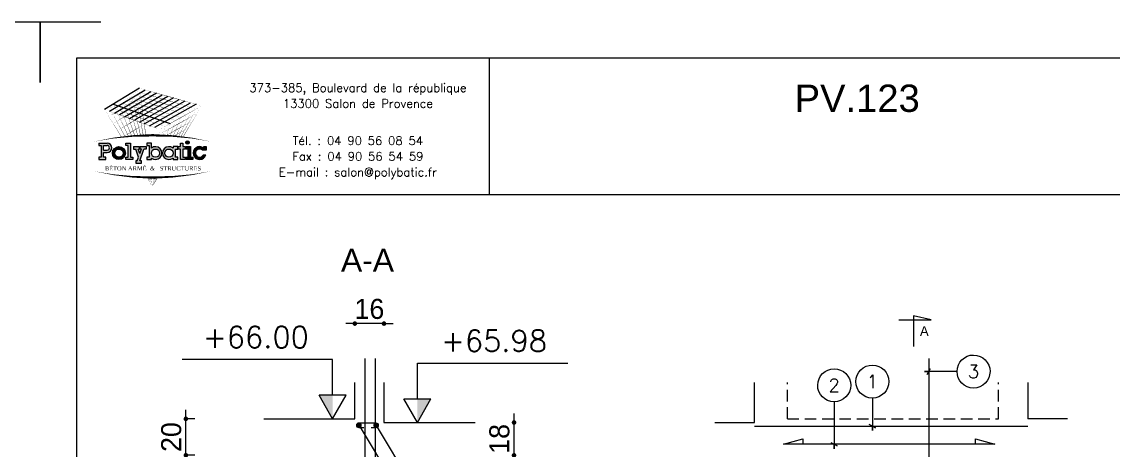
# Model space of a CAD drawing. Header units: metres. Extents: x -5618 to 118954, y -306 to 4637.
# Drawn here: x 34213 to 34812, y 1359 to 1594 of the extents above; entities that cross this region are included whole.
import ezdxf
from ezdxf.enums import TextEntityAlignment as Align

# ---------------------------------------------------------------- set-up
doc = ezdxf.new("R2010")
doc.units = ezdxf.units.M
doc.linetypes.add('CACHE', pattern=[9.524999999999999, 6.35, -3.175])
for name, color, linetype in [('COTATION', 1, 'Continuous'), ('GO-FER-HA', 140, 'Continuous'), ('GO-TEXTE', 9, 'Continuous'), ('K_ENT_M_Building_V.76', 7, 'Continuous'), ('STR_COTATION', 1, 'Continuous'), ('STR_VOI-POT', 6, 'Continuous')]:
    doc.layers.add(name, color=color, linetype=linetype)
doc.layers.add('Kofragna_forma', color=7, linetype='Continuous', lineweight=70)
doc.styles.add('ARIAL', font='ARIAL.TTF')
doc.styles.add('GrDimensions', font='simplex.shx')
doc.styles.add('Lucida', font='LSANSI.TTF')
doc.styles.add('POLYBATIC', font='TIMES.TTF')
doc.styles.add('schéma', font='simplex.shx')
doc.styles.add('TEXTE', font='romans.shx')
doc.styles.add('TEXTEBA', font='ARIAL.TTF')
doc.dimstyles.new('COUPE-20', dxfattribs={"dimscale": 0.5, "dimtxt": 22, "dimasz": 5, "dimexe": 0.05, "dimexo": 0, "dimgap": 5, "dimtad": 1, "dimdec": 0, "dimdsep": 46, "dimtxsty": 'Standard', "dimblk1": 'DOT', "dimblk2": 'DOT', "dimsah": 1, "dimcen": 0, "dimdle": 150, "dimclrd": 1, "dimclre": 1, "dimclrt": 7, "dimadec": 0, "dimazin": 0, "dimtfac": 1, "dimtdec": 0, "dimtix": 1, "dimtmove": 2, "dimatfit": 3, "dimldrblk": 'DOT', "dimfxl": 0, "dimtvp": 1, "dimtolj": 1, "dimtzin": 0, "dimarcsym": 0})

# ---------------------------------------------------------------- blocks, each defined once
blk = doc.blocks.new('A$C492E529B')
h = blk.add_hatch(color=256)
h.paths.add_polyline_path([(-1.982500000000002, 0.1), (-2.082500000000003, 0.1), (-2.082500000000003, 0.2999999999999999), (-1.932500000000003, 0.2999999999999999, 1), (-1.932500000000003, 0.7), (-2.282500000000002, 0.7), (-2.282500000000001, 0.6), (-2.182500000000003, 0.6), (-2.182500000000003, 0.1), (-2.282500000000003, 0.1), (-2.282500000000004, -6.938893903907228e-18), (-1.982500000000003, -6.938893903907228e-18)])
h.paths.add_polyline_path([(-2.082500000000003, 0.3999999999999889), (-2.082500000000003, 0.6), (-1.932500000000003, 0.6, -1), (-1.932500000000003, 0.3999999999999999)], flags=16)
h = blk.add_hatch(color=256)
h.paths.add_polyline_path([(-1.157500000000001, 0.275, 1), (-1.707500000000001, 0.275, 1)])
h.paths.add_polyline_path([(-1.607500000000002, 0.275, -1), (-1.257500000000002, 0.275, -1)], flags=16)
for color, points in [(256, [(-0.9375, 0.7), (-1.137499999999999, 0.7000000000000001), (-1.137500000000001, 0.5999999999999999), (-1.0375, 0.6), (-1.0375, 0.09999999999999998), (-1.137500000000001, 0.09999999999999996), (-1.137499999999999, -4.163336342344337e-17), (-0.8375000000000021, -4.163336342344337e-17), (-0.8375000000000004, 0.09999999999999994), (-0.9374999999999982, 0.09999999999999998)]), (256, [(-0.3674999999999997, 0.45), (-0.2675000000000001, 0.45), (-0.2674999999999983, 0.55), (-0.5234481005020868, 0.55), (-0.5234481005020868, 0.45), (-0.4734481005020861, 0.45), (-0.5425000000000004, 0.2527088585773882), (-0.6115518994979148, 0.45), (-0.5615518994979141, 0.45), (-0.5615518994979141, 0.55), (-0.8175000000000008, 0.55), (-0.8175000000000008, 0.45), (-0.7175000000000011, 0.45), (-0.5954740502510436, 0.1013544292886954), (-0.6484481005020868, -0.04999999999999991), (-0.7175000000000011, -0.04999999999999991), (-0.7175000000000011, -0.1499999999999999), (-0.4675000000000011, -0.1499999999999999), (-0.4675000000000011, -0.04999999999999991), (-0.5424999999999986, -0.0499999999999999)]), (256, [(1.392500000000002, 0.55), (1.2925, 0.55), (1.2925, 0.7000000000000001), (1.192500000000003, 0.7000000000000001), (1.192500000000003, 0.55), (1.092500000000003, 0.55), (1.092500000000003, 0.45), (1.192500000000004, 0.45), (1.192500000000003, -6.938893903907228e-18), (1.392500000000002, -6.938893903907228e-18), (1.392500000000002, 0.1), (1.292500000000004, 0.1), (1.292500000000004, 0.45), (1.392500000000005, 0.45)]), (140, [(1.412500000000003, 0.7250000000000001, 1), (1.562500000000005, 0.7250000000000001, 1)]), (256, [(1.612500000000002, 0.55), (1.412500000000003, 0.55), (1.412500000000003, 0.45), (1.512500000000003, 0.45), (1.512500000000003, 0.1), (1.412500000000003, 0.09999999999999999), (1.412500000000003, -6.938893903907228e-18), (1.712500000000002, -6.938893903907228e-18), (1.7125, 0.09999999999999999), (1.612500000000002, 0.1)]), (256, [(2.129974487139162, 0.4), (2.282500000000004, 0.4), (2.282500000000002, 0.55), (2.182500000000005, 0.55), (2.182500000000003, 0.487132034355964, 3.359496397493009), (2.272075131106462, 0.2), (2.165613883008421, 0.2, -3.125801635094081)])]:
    blk.add_hatch(color=color).paths.add_polyline_path(points)
h = blk.add_hatch(color=256)
h.paths.add_polyline_path([(-0.04749999999999943, 0.4871320343559638), (-0.04749999999999766, 0.7000000000000001), (-0.2474999999999987, 0.7), (-0.2474999999999987, 0.6000000000000001), (-0.1474999999999991, 0.6000000000000001), (-0.1474999999999991, 0.1), (-0.2475000000000005, 0.09999999999999999), (-0.2474999999999987, -6.938893903907228e-18), (-0.04749999999999766, -1.387778780781446e-17), (-0.04749999999999943, 0.06286796564403607, 2.121320343559649)])
h.paths.add_polyline_path([(-0.04749999999999943, 0.275, -1), (0.3025000000000002, 0.275, -1)], flags=16)
h = blk.add_hatch(color=256)
h.paths.add_polyline_path([(1.072500000000003, 0.1), (0.9725000000000037, 0.1), (0.9725000000000037, 0.45), (1.072500000000003, 0.45), (1.072500000000003, 0.55), (0.872500000000004, 0.55), (0.872500000000004, 0.4871320343559638, 2.121320343559652), (0.872500000000004, 0.06286796564403632), (0.8725000000000058, -1.387778780781446e-17), (1.072500000000002, 0)])
h.paths.add_polyline_path([(0.5225000000000026, 0.275, -1), (0.8725000000000023, 0.275, -1)], flags=16)
for p, q in [((0.872500000000004, 0.55), (0.872500000000004, 0.4871320343559638)), ((1.072500000000003, 0.55), (0.872500000000004, 0.55)), ((1.072500000000003, 0.45), (1.072500000000003, 0.55)), ((-0.5954740502510436, 0.101354429288693), (-0.7175000000000011, 0.45)), ((-0.6484481005020868, -0.04999999999999991), (-0.5954740502510454, 0.1013544292886897)), ((-0.5425000000000004, 0.2527088585773872), (-0.6115518994979148, 0.45)), ((-0.5425000000000004, -0.04999999999999991), (-0.3674999999999997, 0.45)), ((-0.5425000000000004, 0.2527088585773867), (-0.4734481005020861, 0.45)), ((0.872500000000004, 0.06286796564403632), (0.872500000000004, -6.938893903907228e-18)), ((0.9725000000000037, 0.1), (0.9725000000000037, 0.45)), ((0.9725000000000037, 0.45), (1.072500000000003, 0.45)), ((1.072500000000003, 0.1), (0.9725000000000037, 0.1)), ((1.072500000000003, -6.938893903907228e-18), (1.072500000000003, 0.1)), ((2.165613883008421, 0.2), (2.272075131106462, 0.2)), ((0.872500000000004, -6.938893903907228e-18), (1.072500000000003, -6.938893903907228e-18))]:
    blk.add_line(p, q)
for points in [[(-2.282500000000002, 0.7), (-1.932500000000003, 0.7)], [(-2.282500000000002, 0.7), (-2.282500000000002, 0.6), (-2.182500000000003, 0.6), (-2.182500000000003, 0.1), (-2.282500000000002, 0.1), (-2.282500000000002, -6.938893903907228e-18), (-1.982500000000003, -6.938893903907228e-18), (-1.982500000000003, 0.1), (-2.082500000000003, 0.1), (-2.082500000000003, 0.2999999999999999), (-1.932500000000003, 0.2999999999999999)], [(-2.082500000000003, 0.3999999999999999), (-2.082500000000003, 0.6), (-1.932500000000003, 0.6)], [(-1.137499999999999, 0.7), (-0.9375, 0.7), (-0.9375, 0.09999999999999998), (-0.8375000000000004, 0.09999999999999994), (-0.8375000000000004, -4.163336342344337e-17), (-1.137499999999999, -4.163336342344337e-17), (-1.137499999999999, 0.09999999999999998), (-1.0375, 0.09999999999999998), (-1.0375, 0.6), (-1.137499999999999, 0.6), (-1.137499999999999, 0.7)], [(-0.8175000000000008, 0.55), (-0.5615518994979141, 0.55)], [(-0.8175000000000008, 0.55), (-0.8175000000000008, 0.45), (-0.7175000000000011, 0.45)], [(-0.6115518994979148, 0.45), (-0.5615518994979141, 0.45), (-0.5615518994979141, 0.55)], [(-0.5234481005020868, 0.55), (-0.2675000000000001, 0.55), (-0.2675000000000001, 0.45), (-0.3674999999999997, 0.45)], [(-0.4734481005020861, 0.45), (-0.5234481005020868, 0.45), (-0.5234481005020868, 0.55)], [(-0.2474999999999987, 0.7), (-0.2474999999999987, 0.6000000000000001), (-0.1474999999999991, 0.6000000000000001), (-0.1474999999999991, 0.1), (-0.2474999999999987, 0.1), (-0.2474999999999987, -6.938893903907228e-18), (-0.04749999999999943, -6.938893903907228e-18), (-0.04749999999999943, 0.06286796564403607)], [(-0.04749999999999943, 0.4871320343559638), (-0.04749999999999943, 0.7), (-0.2474999999999987, 0.7)], [(1.092500000000003, 0.55), (1.192500000000003, 0.55), (1.192500000000003, 0.7000000000000001), (1.292500000000002, 0.7000000000000001), (1.292500000000002, 0.55), (1.392500000000004, 0.55), (1.392500000000004, 0.45), (1.292500000000002, 0.45), (1.292500000000002, 0.1), (1.392500000000004, 0.1), (1.392500000000004, -6.938893903907228e-18), (1.192500000000003, -6.938893903907228e-18), (1.192500000000003, 0.45), (1.092500000000003, 0.45)], [(1.092500000000003, 0.45), (1.092500000000003, 0.55)], [(1.412500000000003, 0.45), (1.412500000000003, 0.55), (1.612500000000002, 0.55), (1.612500000000002, 0.1), (1.712500000000002, 0.1), (1.712500000000002, -6.938893903907228e-18), (1.412500000000003, -6.938893903907228e-18), (1.412500000000003, 0.1), (1.512500000000003, 0.1), (1.512500000000003, 0.45), (1.412500000000003, 0.45)], [(2.182500000000003, 0.487132034355964), (2.182500000000003, 0.55), (2.282500000000002, 0.55), (2.282500000000002, 0.4), (2.129974487139162, 0.4)], [(-2.082500000000003, 0.3999999999999999), (-1.932500000000003, 0.3999999999999999)], [(-0.6484481005020868, -0.04999999999999991), (-0.7175000000000011, -0.04999999999999991), (-0.7175000000000011, -0.1499999999999999), (-0.4675000000000011, -0.1499999999999999), (-0.4675000000000011, -0.04999999999999991), (-0.5425000000000004, -0.04999999999999991)]]:
    blk.add_lwpolyline(points)
for centre, radius in [((-1.432500000000001, 0.275), 0.275), ((-1.432500000000001, 0.275), 0.175), ((0.1275000000000013, 0.275), 0.175), ((0.6975000000000033, 0.275), 0.175)]:
    blk.add_circle(centre, radius)
at = {"color": 140}
blk.add_circle((1.487500000000004, 0.7250000000000001), 0.07500000000000107, dxfattribs=at)
for centre, radius, start, end in [((-1.932500000000003, 0.5), 0.2, 270, 90), ((-1.932500000000003, 0.5), 0.1, 270, 90), ((0.1275000000000013, 0.275), 0.275, 230.4788036413577, 129.5211963586423), ((0.6975000000000033, 0.275), 0.275, 50.47880364135766, 309.5211963586423), ((2.007500000000002, 0.275), 0.275, 50.47880364135766, 344.1733798681277), ((2.007500000000002, 0.275), 0.175, 45.58469140280684, 334.6230664748476)]:
    blk.add_arc(centre, radius, start, end)
blk = doc.blocks.new('POLYBATIC')
at = {"color": 140}
for p, q in [((-0.4296875000004547, 3.28125), (-1.601562500000455, 2.578125)), ((-1.434659090909463, 2.517755681818244), (-0.2414772727272521, 3.227982954545496)), ((-1.267755681818471, 2.457386363636374), (-0.05326704545473149, 3.174715909090992)), ((0.1349431818182438, 3.121448863636374), (-1.100852272727479, 2.397017045454504)), ((-0.933948863636715, 2.336647727272748), (0.323153409090537, 3.06818181818187)), ((-0.7670454545457233, 2.276278409090992), (0.5113636363635123, 3.014914772727252)), ((0.6995738636360329, 2.961647727272748), (-0.6001420454547315, 2.215909090909008)), ((-0.4332386363639671, 2.155539772727366), (0.8877840909092356, 2.908380681818244)), ((-1.308593750000455, 2.75390625), (0.5859375, 2.109375)), ((1.075994318181529, 2.855113636363626), (-0.2663352272729753, 2.095170454545496)), ((-0.09943181818198354, 2.034801136363626), (1.264204545454504, 2.801846590909008)), ((1.452414772727025, 2.748579545454504), (0.06747159090900823, 1.97443181818187))]:
    blk.add_line(p, q, dxfattribs=at)
for points in [[(-1.015625000000455, 2.9296875, 0.015625, 0, 0), (-0.4296875000004547, 3.28125, 0, 0, 0)], [(0.60546875, 2.98828125, 0.015625, 0, 0), (-0.4296875000004547, 3.28125, 0, 0, 0)], [(-0.2247129179731928, 1.715989555429132, 0.01490724232924596, 0, 0), (-0.4296875000004547, 3.28125, 0, 0, 0)], [(-1.601562500000455, 2.578125, 0, 0.015625, 0), (-1.015625000000455, 2.9296875, 0, 0, 0)], [(-0.03906250000045475, 2.6171875, 0.015625, 0, 0), (-1.015625000000455, 2.9296875, 0, 0, 0)], [(-0.5892474188822234, 1.699752169851649, 0.0131193101882493, 0, 0), (-1.015625000000455, 2.9296875, 0, 0, 0)], [(-0.390625, 2.982954545454504, 0, 0.015625, 0), (-0.9232954545454959, 2.663352272727366, 0, 0, 0)], [(0.1220703125, 2.7099609375, 0.015625, 0, 0), (-0.8691406250004547, 3.017578125, 0, 0, 0)], [(-0.4912426523219438, 1.705550332218991, 0.01358734283786201, 0, 0), (-0.8691406250004547, 3.017578125, 0, 0, 0)], [(-0.8380681818182438, 2.87286931818187, 0.015625, 0, 0), (-0.2414772727272521, 3.227982954545496, 0, 0, 0)], [(0.283203125, 2.802734375, 0.015625, 0, 0), (-0.7226562500004547, 3.10546875, 0, 0, 0)], [(-0.3979455071712437, 1.710090152438511, 0.01404154563583916, 0, 0), (-0.7226562500004547, 3.10546875, 0, 0, 0)], [(-0.6605113636364877, 2.816051136363626, 0.015625, 0, 0), (-0.05326704545473149, 3.174715909090992, 0, 0, 0)], [(0.4443359375002274, 2.8955078125, 0.015625, 0, 0), (-0.5761718750004547, 3.193359375, 0, 0, 0)], [(-0.3091679367046254, 1.713523988177485, 0.01448156953465553, 0, 0), (-0.5761718750004547, 3.193359375, 0, 0, 0)], [(-0.4829545454547315, 2.759232954545496, 0.015625, 0, 0), (0.1349431818182438, 3.121448863636374, 0, 0, 0)], [(-0.3053977272729753, 2.702414772727366, 0.015625, 0, 0), (0.323153409090537, 3.06818181818187, 0, 0, 0)], [(-0.1278409090909918, 2.645596590909008, 0.015625, 0, 0), (0.5113636363635123, 3.014914772727252, 0, 0, 0)], [(0.04971590909099177, 2.588778409090992, 0.015625, 0, 0), (0.6995738636360329, 2.961647727272748, 0, 0, 0)], [(0.2272727272727479, 2.531960227272748, 0.015625, 0, 0), (0.8877840909092356, 2.908380681818244, 0, 0, 0)], [(1.640625000000227, 2.6953125, 0, 0.015625, 0), (0.60546875, 2.98828125, 0, 0, 0)], [(-0.68359375, 2.24609375, 0.015625, 0, 0), (-1.601562500000455, 2.578125, 0, 0, 0)], [(-1.031467709796289, 1.660411435280935, 0.01112380078447304, 0, 0), (-1.601562500000455, 2.578125, 0, 0, 0)], [(-1.455965909090764, 2.34375, 0, 0.015625, 0), (-0.9232954545454959, 2.663352272727366, 0, 0, 0)], [(-0.5224609375, 2.3388671875, 0.015625, 0, 0), (-1.455078125000455, 2.666015625, 0, 0, 0)], [(-0.9131357219118854, 1.673060752227684, 0.0116390314757204, 0, 0), (-1.455078125000455, 2.666015625, 0, 0, 0)], [(-1.434659090909463, 2.517755681818244, 0, 0.015625, 0), (-0.8380681818182438, 2.87286931818187, 0, 0, 0)], [(-0.3613281249997726, 2.431640625, 0.015625, 0, 0), (-1.308593750000455, 2.75390625, 0, 0, 0)], [(-0.8000544418000572, 1.683696661101635, 0.01214422228537064, 0, 0), (-1.308593750000455, 2.75390625, 0, 0, 0)], [(-1.267755681818471, 2.457386363636374, 0, 0.015625, 0), (-0.6605113636364877, 2.816051136363626, 0, 0, 0)], [(-0.2001953125, 2.5244140625, 0.015625, 0, 0), (-1.162109375000455, 2.841796875, 0, 0, 0)], [(-0.6921335829376858, 1.692528341469028, 0.01263800449243644, 0, 0), (-1.162109375000455, 2.841796875, 0, 0, 0)], [(-1.100852272727479, 2.397017045454504, 0, 0.015625, 0), (-0.4829545454547315, 2.759232954545496, 0, 0, 0)], [(-0.933948863636715, 2.336647727272748, 0, 0.015625, 0), (-0.3053977272729753, 2.702414772727366, 0, 0, 0)], [(-0.3515625, 2.684659090909008, 0, 0.015625, 0), (-0.8309659090909918, 2.397017045454504, 0, 0, 0)], [(-0.7670454545457233, 2.276278409090992, 0, 0.015625, 0), (-0.1278409090909918, 2.645596590909008, 0, 0, 0)], [(-0.6001420454547315, 2.215909090909008, 0, 0.015625, 0), (0.04971590909099177, 2.588778409090992, 0, 0, 0)], [(0.9374999999995453, 2.3046875, 0, 0.015625, 0), (-0.03906250000045475, 2.6171875, 0, 0, 0)], [(1.11328125, 2.40234375, 0, 0.015625, 0), (0.1220703125, 2.7099609375, 0, 0, 0)], [(1.2890625, 2.5, 0, 0.015625, 0), (0.283203125, 2.802734375, 0, 0, 0)], [(0.4048295454542767, 2.475142045454504, 0.015625, 0, 0), (1.075994318181529, 2.855113636363626, 0, 0, 0)], [(1.46484375, 2.59765625, 0, 0.015625, 0), (0.4443359375002274, 2.8955078125, 0, 0, 0)], [(0.5823863636364877, 2.41832386363626, 0.015625, 0, 0), (1.264204545454504, 2.801846590909008, 0, 0, 0)], [(0.7599431818180165, 2.36150568181813, 0.015625, 0, 0), (1.452414772727025, 2.748579545454504, 0, 0, 0)], [(0.9374999999995453, 2.3046875, 0.015625, 0, 0), (1.640625000000227, 2.6953125, 0, 0, 0)], [(0.9418075391890852, 1.670138702828694, 0.01115810583063171, 0, 0), (1.46484375, 2.59765625, 0, 0, 0)], [(1.012016020391002, 1.662597747784957, 0.01197350437350787, 0, 0), (1.640625000000227, 2.6953125, 0, 0, 0)], [(-1.310369318181984, 2.109375, 0, 0.015625, 0), (-0.8309659090909918, 2.397017045454504, 0, 0, 0)], [(-0.3124999999997726, 2.386363636363626, 0, 0.015625, 0), (-0.738636363636715, 2.13068181818187, 0, 0, 0)], [(0.234375, 1.9140625, 0, 0.015625, 0), (-0.68359375, 2.24609375, 0, 0, 0)], [(0.41015625, 2.01171875, 0, 0.015625, 0), (-0.5224609375, 2.3388671875, 0, 0, 0)], [(-0.4332386363639671, 2.155539772727366, 0, 0.015625, 0), (0.2272727272727479, 2.531960227272748, 0, 0, 0)], [(0.5859375, 2.109375, 0, 0.015625, 0), (-0.3613281249997726, 2.431640625, 0, 0, 0)], [(-0.2663352272729753, 2.095170454545496, 0, 0.015625, 0), (0.4048295454542767, 2.475142045454504, 0, 0, 0)], [(0.7617187500002274, 2.20703125, 0, 0.015625, 0), (-0.2001953125, 2.5244140625, 0, 0, 0)], [(-0.09943181818198354, 2.034801136363626, 0, 0.015625, 0), (0.5823863636364877, 2.41832386363626, 0, 0, 0)], [(0.06747159090900823, 1.97443181818187, 0, 0.015625, 0), (0.7599431818180165, 2.36150568181813, 0, 0, 0)], [(0.234375, 1.9140625, 0, 0.015625, 0), (0.9374999999995453, 2.3046875, 0, 0, 0)], [(0.5866968277300657, 1.699916449576676, 0.007180386554667803, 0, 0), (0.7617187500002274, 2.20703125, 0, 0, 0)], [(0.6885950454347949, 1.692796153361087, 0.008296831818832406, 0, 0), (0.9374999999995453, 2.3046875, 0, 0, 0)], [(0.7648212005681216, 1.884417712436971, 0.015625, 0, 0), (1.342329545454277, 2.20525568181813, 0, 0, 0)], [(0.7810150218122089, 1.685348204963248, 0.00932677131755205, 0, 0), (1.11328125, 2.40234375, 0, 0, 0)], [(0.8522727272725206, 2.095170454545496, 0.015625, 0, 0), (1.491477272727025, 2.450284090909008, 0, 0, 0)], [(0.8650912233908912, 1.677752675667421, 0.01027809155415822, 0, 0), (1.2890625, 2.5, 0, 0, 0)], [(-1.164772727272975, 1.875, 0, 0.015625, 0), (-0.738636363636715, 2.13068181818187, 0, 0, 0)], [(-1.019176136363967, 1.640625, 0, 0.015625, 0), (-0.6463068181817562, 1.864346590909008, 0, 0, 0)], [(-0.2734375, 2.08806818181813, 0, 0.015625, 0), (-0.6463068181817562, 1.864346590909008, 0, 0, 0)], [(0.2130681818182438, 1.74005681818187, 0, 0.015625, 0), (0.8522727272725206, 2.095170454545496, 0, 0, 0)], [(0.2101635290903232, 1.716335487573815, 0.003228196121244227, 0, 0), (0.234375, 1.9140625, 0, 0, 0)], [(0.3490664007761097, 1.712087584760297, 0.004654464702752464, 0, 0), (0.41015625, 2.01171875, 0, 0, 0)], [(0.4469534160696185, 1.707824498826653, 0.006931142164855608, 0.015625, 0), (0.7670454545452685, 1.885653409090992, 0, 0, 0)], [(0.4740167860959446, 1.706460429945992, 0.005969104741541102, 0, 0), (0.5859375, 2.109375, 0, 0, 0)], [(0.6795939278408696, 1.674900666982467, 0.015625, 0, 0), (1.193181818181984, 1.960227272727366, 0, 0, 0)], [(-1.953125, 1.5078125, 0, 0.078125, -0.05384344768960826), (0, 1.71875, 0, 0, 0)], [(-0.2343750000004547, 1.789772727272748, 0, 0.006380219183002012, 0), (-0.364879483288405, 1.711470037299478, 0, 0.006380219183002012, 0)], [(1.953125, 1.5078125, 0, 0.078125, 0.05384344768960826), (0, 1.71875, 0, 0, 0)], [(0.9595825479204905, 1.668281339753776, 0.002934513941093933, 0, 0), (1.044034090909008, 1.715198863636374, 0, 0, 0)], [(-1.953125, 0.5234375, 0, 0.078125, 0.05384344768960826), (0, 0.3125, 0, 0, 0)], [(1.953125, 0.5234375, 0, 0.078125, -0.05384344768960826), (0, 0.3125, 0, 0, 0)], [(0, 0, 0, 0.003813184372856077, 0), (-0.195425699109137, 0.3145877107606339, 0, 0.003813184372856077, 0)], [(0, 0, 0, 0.003681835129602301, 0), (-0.1714354482223825, 0.3141065594943484, 0, 0.003681835129602301, 0)], [(0, 0, 0, 0.003559883067564705, 0), (-0.1490701034542781, 0.3137146953291676, 0, 0.003559883067564705, 0)], [(0, 0, 0, 0.003446298807918057, 0), (-0.1281592369196005, 0.3133977978450275, 0, 0.003446298807918057, 0)], [(0, 0, 0, 0.003340204242443637, 0), (-0.1085566378797012, 0.3131441477290764, 0, 0.003340204242443637, 0)], [(0, 0, 0, 0.00324084487628895, 0), (-0.09013599812169559, 0.312944083366574, 0, 0.00324084487628895, 0)], [(0, 0, 0, 0.00314756816438513, 0), (-0.07278751380135873, 0.312789586335839, 0, 0.00314756816438513, 0)], [(0, 0, 0, 0.003059806352468915, 0), (-0.05641517962362741, 0.3126739616427585, 0, 0.003059806352468915, 0)], [(0, 0, 0, 0.003059806352468926, 0), (-0.05641517962362741, 0.3126739616427585, 0, 0.003059806352468926, 0)], [(0, 0, 0, 0.002977062747662009, 0), (-0.04093461278057475, 0.3125915885044606, 0, 0.002977062747662009, 0)], [(0, 0, 0, 0.005103348149100338, 0), (0.03827511111785498, 0.3125800741324838, 0, 0.005103348149100338, 0)], [(0, 0, 0, 0.004857820584163759, 0), (0.06375889516698408, 0.3127222001055543, 0, 0.004857820584163759, 0)], [(0, 0, 0, 0.004635747574430795, 0), (0.08692026702033218, 0.3129129612740371, 0, 0.004635747574430795, 0)], [(0, 0, 0, 0.004433818568920311, 0), (0.1080743276174871, 0.3131384364301084, 0, 0.004433818568920311, 0)], [(0, 0, 0, 0.004249332961201733, 0), (0.1274799888360576, 0.3133883058886795, 0, 0.004249332961201733, 0)], [(0, 0, 0, 0.004080063185600645, 0), (0.1453522509866616, 0.3136548573932032, 0, 0.004080063185600645, 0)], [(0, 0, 0, 0.003924153640373415, 0), (0.1618713376651613, 0.3139322912297757, 0, 0.003924153640373415, 0)], [(0, 0, 0, 0.003780044831076442, 0), (0.1771896014565755, 0.3142162265830848, 0, 0.003780044831076442, 0)], [(0, 0, 0, 0.003646415603355052, 0), (0.1914368191760332, 0.314503345789376, 0, 0.003646415603355052, 0)]]:
    blk.add_lwpolyline(points, format="xyseb", dxfattribs=at)
at = {"color": 5, "xscale": 0.78125, "yscale": 0.78125, "zscale": 0.78125}
blk.add_blockref('A$C492E529B', (0, 0.9102189642169378), dxfattribs=at)
at = {"lineweight": 60, "style": 'POLYBATIC'}
for s, p in [('BÉTON ARMÉ', (-1.586656885245475, 0.546875)), ('STRUCTURES', (0.2401012856082616, 0.546875))]:
    blk.add_text(s, height=0.140625, dxfattribs=at).set_placement(p)
at = {"color": 140, "style": 'POLYBATIC'}
blk.add_text('&', height=0.140625, dxfattribs=at).set_placement((0, 0.546875), align=Align.CENTER)
blk = doc.blocks.new('_DOT')
at = {"color": 0, "linetype": 'ByBlock'}
blk.add_line((-0.5, 0), (-1, 0), dxfattribs=at)
at = {"color": 0, "linetype": 'ByBlock', "const_width": 0.5}
blk.add_lwpolyline([(-0.25, 0, 1), (0.25, 0, 1)], format="xyb", close=True, dxfattribs=at)
blk = doc.blocks.new('*D950')
at = {"layer": 'COTATION', "color": 1, "lineweight": -2, "ltscale": 4.5}
for p, q in [((34302.94973707233, 1378.290150645304), (34302.94973707233, 1380.790150645304)), ((34307.94973707233, 1375.790150645304), (34302.92473707232, 1375.790150645304)), ((34302.94973707233, 1355.787650645224), (34302.94973707233, 1375.790150645304)), ((34307.94973707233, 1355.787650645223), (34302.92473707232, 1355.787650645224)), ((34302.94973707233, 1353.287650645224), (34302.94973707233, 1350.787650645224))]:
    blk.add_line(p, q, dxfattribs=at)
at = {"layer": 'DEFPOINTS', "color": 0, "lineweight": -3, "ltscale": 4.5}
for p in [(34302.94973707233, 1375.790150645304), (34345.72337340835, 1375.790150645304), (34345.72337340835, 1355.787650645223)]:
    blk.add_point(p, dxfattribs=at)
at = {"layer": 'COTATION', "color": 1, "lineweight": -2, "ltscale": 4.5, "xscale": 2.5, "yscale": 2.5, "zscale": 2.5}
for p, rotation in [((34302.94973707233, 1375.790150645304), 270), ((34302.94973707233, 1355.787650645224), 90)]:
    blk.add_blockref('_DOT', p, dxfattribs=dict(at, rotation=rotation))
at = {"layer": 'COTATION', "color": 7, "lineweight": -3, "ltscale": 4.5, "insert": (34294.94973707233, 1365.788900645269), "char_height": 11, "attachment_point": 5, "rotation": 90}
blk.add_mtext('\\A1;20', dxfattribs=at)
blk = doc.blocks.new('*D951')
at = {"layer": 'DEFPOINTS', "color": 0, "lineweight": -3, "ltscale": 4.5}
for p in [(34395.72337340835, 1428.066610390957), (34395.72337340835, 1395.790150645303, 187.688179425467), (34411.72337340835, 1395.790150645303, 187.688179425467)]:
    blk.add_point(p, dxfattribs=at)
at = {"layer": 'STR_COTATION', "color": 1, "lineweight": -2, "ltscale": 4.5}
for p, q in [((34393.22337340835, 1428.066610390957), (34390.72337340835, 1428.066610390957)), ((34395.72337340835, 1428.078889772814), (34395.72337340835, 1428.091610390957)), ((34411.72337340835, 1428.066610390957), (34395.72337340835, 1428.066610390957)), ((34411.72337340835, 1428.078889772814), (34411.72337340835, 1428.091610390957)), ((34414.22337340835, 1428.066610390957), (34416.72337340835, 1428.066610390957))]:
    blk.add_line(p, q, dxfattribs=at)
at = {"layer": 'STR_COTATION', "color": 1, "lineweight": -2, "ltscale": 4.5, "xscale": 2.5, "yscale": 2.5, "zscale": 2.5}
blk.add_blockref('_DOT', (34395.72337340835, 1428.066610390957), dxfattribs=at)
at = {"layer": 'STR_COTATION', "color": 1, "lineweight": -2, "ltscale": 4.5, "xscale": 2.5, "yscale": 2.5, "zscale": 2.5, "rotation": 180}
blk.add_blockref('_DOT', (34411.72337340835, 1428.066610390957), dxfattribs=at)
at = {"layer": 'STR_COTATION', "color": 7, "lineweight": -3, "ltscale": 4.5, "insert": (34403.72337340835, 1436.066610390957), "char_height": 11, "attachment_point": 5}
blk.add_mtext('\\A1;16', dxfattribs=at)
blk = doc.blocks.new('*D953')
at = {"layer": 'DEFPOINTS', "color": 0, "lineweight": -3, "ltscale": 4.5}
for p in [(34461.72337340835, 1373.790150645304, 281.5322691381999), (34483.12429687609, 1373.790150645304), (34461.72337340835, 1355.787650645224, 281.5322691381999)]:
    blk.add_point(p, dxfattribs=at)
at = {"layer": 'STR_COTATION', "color": 1, "lineweight": -2, "ltscale": 4.5}
for p, q in [((34483.12429687609, 1376.290150645304), (34483.12429687609, 1378.790150645304)), ((34483.12429687609, 1355.787650645224), (34483.12429687609, 1373.790150645304)), ((34483.14360548329, 1373.790150645304), (34483.14929687609, 1373.790150645304)), ((34483.14360548329, 1355.787650645224), (34483.14929687609, 1355.787650645224)), ((34483.12429687609, 1353.287650645224), (34483.12429687609, 1350.787650645224))]:
    blk.add_line(p, q, dxfattribs=at)
at = {"layer": 'STR_COTATION', "color": 1, "lineweight": -2, "ltscale": 4.5, "xscale": 2.5, "yscale": 2.5, "zscale": 2.5}
for p, rotation in [((34483.12429687609, 1373.790150645304), 270), ((34483.12429687609, 1355.787650645224), 90)]:
    blk.add_blockref('_DOT', p, dxfattribs=dict(at, rotation=rotation))
at = {"layer": 'STR_COTATION', "color": 7, "lineweight": -3, "ltscale": 4.5, "insert": (34475.12429687609, 1364.78890064527), "char_height": 11, "attachment_point": 5, "rotation": 90}
blk.add_mtext('\\A1;18', dxfattribs=at)

msp = doc.modelspace()

# ---------------------------------------------------------------- linework, layer by layer
at = {"color": 7, "linetype": 'Continuous', "lineweight": -3}
for p, q in [((34390.89562538547, 1388.790150645304, 187.688179425467), (34376.14542603306, 1388.790150645304, 187.688179425467)), ((34383.52052570927, 1375.790150645304, 187.688179425467), (34376.14542603306, 1388.790150645304, 187.688179425467)), ((34390.89562538547, 1388.790150645304, 187.688179425467), (34376.14542603306, 1388.790150645304, 187.688179425467)), ((34383.52052570927, 1375.790150645304, 187.688179425467), (34376.14542603306, 1388.790150645304, 187.688179425467)), ((34383.52052570927, 1375.790150645304, 187.688179425467), (34390.89562538547, 1388.790150645304, 187.688179425467)), ((34383.52052570927, 1375.790150645304, 187.688179425467), (34390.89562538547, 1388.790150645304, 187.688179425467)), ((34422.71289484238, 1386.790150645304, 281.5322691381999), (34437.46309419479, 1386.790150645304, 281.5322691381999)), ((34430.08799451858, 1373.790150645304, 281.5322691381999), (34422.71289484238, 1386.790150645304, 281.5322691381999)), ((34422.71289484238, 1386.790150645304, 281.5322691381999), (34437.46309419479, 1386.790150645304, 281.5322691381999)), ((34430.08799451858, 1373.790150645304, 281.5322691381999), (34422.71289484238, 1386.790150645304, 281.5322691381999)), ((34430.08799451858, 1373.790150645304, 281.5322691381999), (34437.46309419479, 1386.790150645304, 281.5322691381999)), ((34430.08799451858, 1373.790150645304, 281.5322691381999), (34437.46309419479, 1386.790150645304, 281.5322691381999))]:
    msp.add_line(p, q, dxfattribs=at)
for points in [[(34189.54918605951, 1593.710024444776), (34222.87918605936, 1593.71002441544), (34222.87918605936, 1560.380024415249)], [(34222.87918605936, 1560.380024445051), (34222.87918605936, 1593.710024444776), (34256.20918605943, 1593.710024444776)], [(34469.52118605935, 1573.712024445221), (34469.52306615213, 1498.770781202282)], [(35192.78218605929, 1498.770781202282), (34242.87718605949, 1498.770781202282)]]:
    msp.add_lwpolyline(points)
msp.add_lwpolyline([(34242.87718605949, 1573.712024445221), (34242.87718605949, 913.7780244450956), (35192.78218605929, 913.7780244450956), (35192.78218605929, 1573.712024445221)], close=True)
for points in [[(34376.14542603306, 1388.790150645304, 187.688179425467), (34383.52052570927, 1375.790150645304, 187.688179425467), (34383.52052570927, 1388.757333781384, 187.688179425467)], [(34376.14542603306, 1388.790150645304, 187.688179425467), (34383.52052570927, 1375.790150645304, 187.688179425467), (34383.52052570927, 1388.757333781384, 187.688179425467)], [(34437.46309419479, 1386.790150645304, 281.5322691381999), (34430.08799451858, 1373.790150645304, 281.5322691381999), (34430.08799451858, 1386.757333781384, 281.5322691381999)], [(34437.46309419479, 1386.790150645304, 281.5322691381999), (34430.08799451858, 1373.790150645304, 281.5322691381999), (34430.08799451858, 1386.757333781384, 281.5322691381999)]]:
    msp.add_solid(points, dxfattribs=at)
at = {"layer": 'COTATION', "elevation": 187.688179425467}
msp.add_lwpolyline([(34736.50846073595, 1361.809780175267), (34736.50846073595, 1364.809773905007), (34747.06610869303, 1361.809780175267), (34631.11479540979, 1361.809780175268), (34641.67244336685, 1364.809773905008), (34641.67244336685, 1361.809780175268)], dxfattribs=at)
at = {"layer": 'GO-FER-HA', "elevation": 187.688179425467}
for points in [[(34726.3453252942, 1401.840567997357, -512.322006256741), (34726.34504925316, 1401.769857319238), (34708.47758487709, 1401.769857319236), (34710.87758487699, 1401.769857319236), (34709.9805286023, 1400.072801044375), (34711.77464115198, 1403.466913594098)], [(34658.83381186246, 1385.15223603355, -512.322006256741), (34658.90452254058, 1385.151959992518), (34658.90452254058, 1359.409780175361), (34658.90452254058, 1361.809780175268), (34660.60157881544, 1360.91272390057), (34657.20746626572, 1362.706836450257)], [(34679.80248548275, 1387.205132158392, -512.322006256741), (34679.87319616086, 1387.20485611736), (34679.87319616086, 1369.337391741284), (34679.87319616086, 1371.737391741191), (34681.57025243573, 1370.840335466493), (34678.176139886, 1372.63444801618)]]:
    msp.add_lwpolyline(points, format="xyb", dxfattribs=at)
at = {"layer": 'GO-FER-HA', "elevation": 93.84408971273349}
for points in [[(34398.09932427874, 1372.223148323659), (34416.87811560258, 1340.590890182697), (34435.46429964514, 1340.590890182697)], [(34407.431298312, 1372.223148323659), (34426.21008963585, 1340.590890182697), (34435.46429964516, 1340.590890182697)]]:
    msp.add_lwpolyline(points, dxfattribs=at)
at = {"layer": 'GO-TEXTE', "elevation": 187.6881794254669, "flags": 128}
msp.add_lwpolyline([(34694.43226911119, 1430.117009566261), (34712.08000871803, 1430.110891161914), (34702.40379071322, 1432.394302081704), (34702.39688401368, 1415.472827774325)], dxfattribs=at)
at = {"layer": 'K_ENT_M_Building_V.76', "color": 30, "linetype": 'Continuous', "lineweight": -3}
for p, q in [((34377.02052570927, 1408.290150645304, 187.688179425467), (34300.87766856641, 1408.290150645304, 187.688179425467)), ((34377.02052570927, 1408.290150645304, 187.688179425467), (34300.87766856641, 1408.290150645304, 187.688179425467)), ((34383.52052570927, 1408.290150645304, 187.688179425467), (34377.02052570927, 1408.290150645304, 187.688179425467)), ((34383.52052570927, 1408.290150645304, 187.688179425467), (34377.02052570927, 1408.290150645304, 187.688179425467)), ((34383.52052570927, 1388.790150645304, 187.688179425467), (34383.52052570927, 1408.290150645304, 187.688179425467)), ((34383.52052570927, 1388.790150645304, 187.688179425467), (34383.52052570927, 1408.290150645304, 187.688179425467)), ((34430.08799451858, 1386.790150645304, 281.5322691381999), (34430.08799451858, 1406.290150645304, 281.5322691381999)), ((34430.08799451858, 1406.290150645304, 281.5322691381999), (34436.58799451858, 1406.290150645304, 281.5322691381999)), ((34430.08799451858, 1386.790150645304, 281.5322691381999), (34430.08799451858, 1406.290150645304, 281.5322691381999)), ((34430.08799451858, 1406.290150645304, 281.5322691381999), (34436.58799451858, 1406.290150645304, 281.5322691381999)), ((34436.58799451858, 1406.290150645304, 281.5322691381999), (34512.73085166144, 1406.290150645304, 281.5322691381999)), ((34436.58799451858, 1406.290150645304, 281.5322691381999), (34512.73085166144, 1406.290150645304, 281.5322691381999))]:
    msp.add_line(p, q, dxfattribs=at)
at = {"layer": 'Kofragna_forma', "color": 4, "lineweight": -3}
for p, q in [((34395.72337340835, 1375.790150645304, 187.688179425467), (34395.72337340835, 1395.790150645303, 187.688179425467)), ((34411.72337340835, 1395.790150645303, 187.688179425467), (34411.72337340835, 1373.790150645304, 187.688179425467)), ((34615.1147883466, 1373.790150645308, 187.688179425467), (34615.1147883466, 1395.790150645304, 187.688179425467)), ((34765.1636086931, 1395.790150645302, 187.688179425467), (34765.1636086931, 1375.790150645307, 187.688179425467)), ((34345.72337340835, 1375.790150645304, 187.688179425467), (34395.72337340835, 1375.790150645304, 187.688179425467)), ((34411.72337340835, 1373.790150645304, 281.5322691381999), (34461.72337340835, 1373.790150645304, 281.5322691381999)), ((34593.32160472904, 1373.790150645307, 187.688179425467), (34615.1147883466, 1373.790150645307, 187.688179425467)), ((34786.95679231066, 1375.790150645307, 187.688179425467), (34765.1636086931, 1375.790150645307, 187.688179425467))]:
    msp.add_line(p, q, dxfattribs=at)
at = {"layer": 'Kofragna_forma', "linetype": 'CACHE', "lineweight": -3}
for p, q in [((34633.21228834667, 1375.790150645304, 187.688179425467), (34633.21228834667, 1395.790150645304, 187.688179425467)), ((34749.16360162991, 1375.790150645304, 187.688179425467), (34749.16360162991, 1395.790150645302, 187.688179425467)), ((34633.21228834667, 1375.790150645304, 187.688179425467), (34749.1635972248, 1375.790150645304, 187.688179425467))]:
    msp.add_line(p, q, dxfattribs=at)
at = {"layer": 'STR_VOI-POT', "color": 3}
for p, q in [((34401.14465082881, 1408.961880209486, 187.688179425467), (34401.14468423949, 1325.961880209491, 187.688179425467)), ((34406.86474474202, 1408.961880209486, 187.688179425467), (34406.86471133134, 1325.961880209491, 187.688179425467))]:
    msp.add_line(p, q, dxfattribs=at)
at = {"layer": 'STR_VOI-POT'}
for p, q in [((34710.87758198193, 1408.961880209486, 187.688179425467), (34710.87761539261, 1325.961880209491, 187.688179425467)), ((34615.1147883466, 1371.737391741191, 187.6881794254669), (34765.1636086931, 1371.737391741191, 187.688179425467))]:
    msp.add_line(p, q, dxfattribs=at)
at = {"layer": 'STR_VOI-POT', "const_width": 1.44, "elevation": 93.84408971273349}
for points in [[(34397.37932427874, 1372.223148323659, -1), (34398.81932427874, 1372.223148323659, -1)], [(34406.56228318118, 1372.223148323659, -1), (34408.00228318118, 1372.223148323659, -1)]]:
    msp.add_lwpolyline(points, format="xyb", close=True, dxfattribs=at)
at = {"layer": 'STR_VOI-POT', "elevation": 93.84408971273349}
msp.add_lwpolyline([(34400.71426952853, 1370.915675698709), (34398.09932427872, 1370.915675698709, -0.414213562373095), (34396.79185165379, 1372.223148323659), (34396.79185165379, 1372.308245376576, -0.414213562373095), (34398.09932427872, 1373.615718001531), (34407.28228318119, 1373.615718001531, -0.4319950440242252), (34408.58975580614, 1372.223148323659), (34408.58975580613, 1372.223148323659, -0.414213562373095), (34407.28228318119, 1370.915675698709), (34404.6673379313, 1370.915675698709)], format="xyb", dxfattribs=at)

# ---------------------------------------------------------------- block references
at = {"xscale": 16.49835000000894, "yscale": 16.49834999989253, "zscale": 16.49835000000003}
msp.add_blockref('POLYBATIC', (34284.64611308021, 1503.089303188183), dxfattribs=at)

# ---------------------------------------------------------------- texts
at = {"style": 'schéma'}
for s, p in [('373-385, Boulevard de la république', (34397.40183650517, 1555.17576115047)), ('13300 Salon de Provence', (34397.40183650517, 1546.545388232259)), ('Tél. : 04 90 56 08 54', (34397.40183650517, 1526.16227030665)), ('Fax : 04 90 56 54 59', (34397.40183650517, 1517.531897388789)), ('E-mail : salon@polybatic.fr', (34397.40183650517, 1508.901524470228))]:
    msp.add_text(s, height=4.6662, dxfattribs=at).set_placement(p, align=Align.CENTER)
at = {"style": 'ARIAL'}
msp.add_text('PV.123', height=15, dxfattribs=at).set_placement((34637.18059087987, 1544.270736833045))
at = {"layer": 'GO-FER-HA', "style": 'TEXTE'}
for s, rotation, p in [('3', 359.9999999999479, (34735.40181188802, 1401.769857319218, 281.6881794254671)), ('2', 359.9999999999544, (34658.9045225406, 1394.208722627372, 281.6881794254671)), ('1', 359.9999999999544, (34679.87319616089, 1396.261618752214, 281.688179425467))]:
    msp.add_text(s, height=7.199999999999999, rotation=rotation, dxfattribs=at).set_placement(p, align=Align.MIDDLE_CENTER)
at = {"layer": 'GO-TEXTE', "style": 'TEXTEBA'}
msp.add_text('A-A', height=12.49708794321094, dxfattribs=at).set_placement((34388.12628878394, 1456.619519130618, 187.688179425467))
at = {"layer": 'GO-TEXTE', "linetype": 'Continuous', "style": 'Lucida'}
msp.add_text('A', height=5.319999999999999, rotation=359.9819333185179, dxfattribs=at).set_placement((34706.01405812895, 1421.320233837826, 187.6881794254669))
at = {"layer": 'K_ENT_M_Building_V.76', "color": 0, "linetype": 'Continuous', "lineweight": -3, "char_height": 11.7, "style": 'GrDimensions'}
for s, insert, attachment_point in [('+66.00', (34370.52052570926, 1414.790150645304, 187.688179425467), 9), ('+65.98', (34443.08799451859, 1412.790150645304, 281.5322691381999), 7)]:
    msp.add_mtext(s, dxfattribs=dict(at, insert=insert, attachment_point=attachment_point))

# ---------------------------------------------------------------- dimensions: what is measured, and where the dimension line sits
at = {"layer": 'COTATION', "lineweight": -3, "ltscale": 4.5}
dim = msp.add_linear_dim(base=(34302.94973707233, 1375.790150645304, 93.84408971273348), p1=(34345.72337340835, 1355.787650645223, 93.84408971273348), p2=(34345.72337340835, 1375.790150645304, 93.84408971273348), angle=90, dimstyle='COUPE-20', dxfattribs=at)
dim.commit()
dim.dimension.update_dxf_attribs({"geometry": '*D950', "text_midpoint": (34294.94973707233, 1365.788900645269, 93.84408971273348)})
at = {"layer": 'STR_COTATION', "lineweight": -3, "ltscale": 4.5}
for base, p1, p2, angle, picture, middle in [((34395.72337340835, 1428.066610390957), (34411.72337340835, 1395.790150645303, 187.688179425467), (34395.72337340835, 1395.790150645303, 187.688179425467), 180, '*D951', (34403.72337340835, 1436.066610390957)), ((34483.12429687609, 1373.790150645304), (34461.72337340835, 1355.787650645224, 281.5322691381999), (34461.72337340835, 1373.790150645304, 281.5322691381999), 90, '*D953', (34475.12429687609, 1364.78890064527))]:
    dim = msp.add_linear_dim(base=base, p1=p1, p2=p2, angle=angle, dimstyle='COUPE-20', override={"dimfxl": 0.1}, dxfattribs=at)
    dim.commit()
    dim.dimension.update_dxf_attribs({"geometry": picture, "text_midpoint": middle})

doc.saveas('drawing.dxf')
